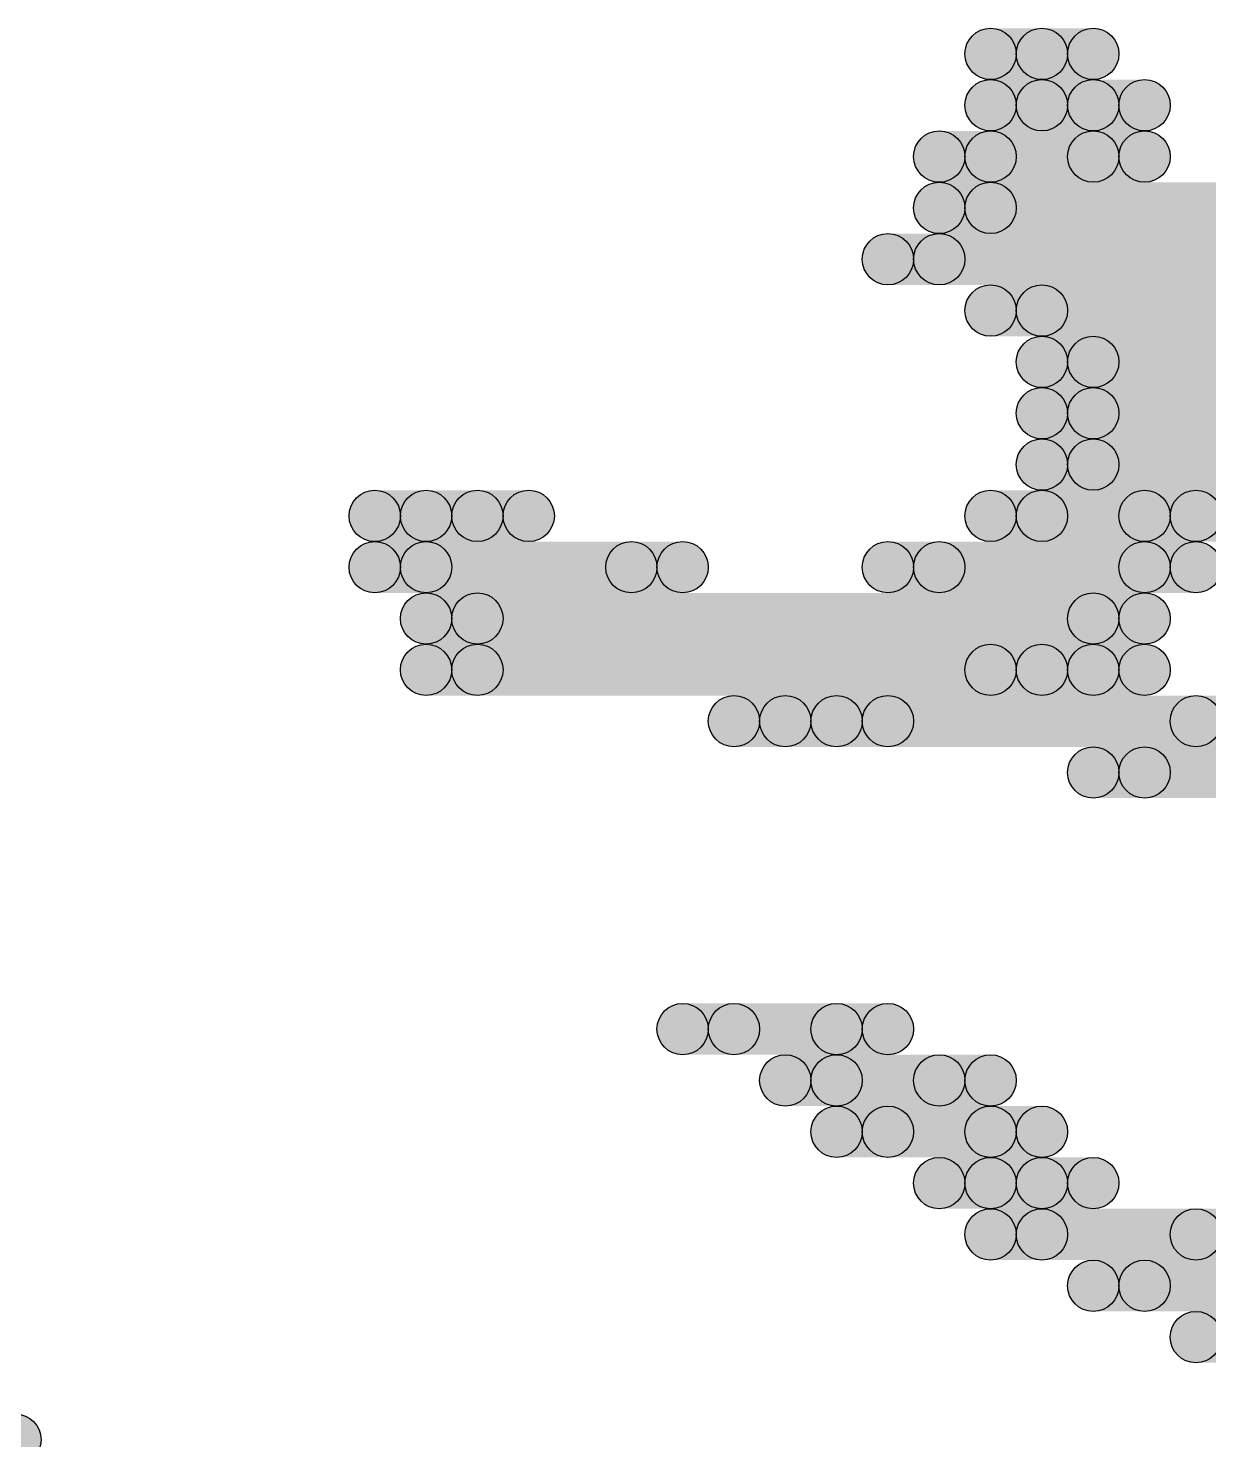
# Model space of a CAD drawing. Header units: millimetres. Extents: x 0 to 137, y 0 to 37.
# Drawn here: x 132.493 to 133.077, y 8.407 to 9.106 of the extents above; entities that cross this region are included whole.
import ezdxf

# ---------------------------------------------------------------- set-up
doc = ezdxf.new("R2010")
doc.units = ezdxf.units.MM
doc.layers.add('TopLayer', color=1, linetype='Continuous')
doc.layers.add('TopSolder', color=216, linetype='Continuous')

msp = doc.modelspace()

# ---------------------------------------------------------------- hatches: boundary and pattern name
at = {"layer": 'TopLayer'}
h = msp.add_hatch(color=1, dxfattribs=at)
edge = h.paths.add_edge_path()
edge.add_arc((132.9944, 9.0932), 0.0127, 0, 360)
for points in [[(132.9944, 9.0805), (132.9944, 9.1059), (133.0198, 9.1059), (133.0198, 9.0805)], [(132.9944, 9.0551), (132.9944, 9.0805), (133.0452, 9.0805), (133.0452, 9.0551)], [(132.969, 9.0297), (132.969, 9.0551), (133.0452, 9.0551), (133.0452, 9.0297)], [(132.969, 9.0043), (132.969, 9.0297), (133.1468, 9.0297), (133.1468, 9.0043)], [(132.9436, 8.9789), (132.9436, 9.0043), (133.2484, 9.0043), (133.2484, 8.9789)], [(132.9944, 8.9535), (132.9944, 8.9789), (133.2484, 8.9789), (133.2484, 8.9535)], [(133.0198, 8.9281), (133.0198, 8.9535), (133.2992, 8.9535), (133.2992, 8.9281)], [(133.0198, 8.9027), (133.0198, 8.9281), (133.2738, 8.9281), (133.2738, 8.9027)], [(133.0198, 8.8773), (133.0198, 8.9027), (133.1214, 8.9027), (133.1214, 8.8773)], [(132.6896, 8.8519), (132.6896, 8.8773), (132.7404, 8.8773), (132.7404, 8.8519)], [(132.9944, 8.8519), (132.9944, 8.8773), (133.0706, 8.8773), (133.0706, 8.8519)], [(132.6896, 8.8265), (132.6896, 8.8519), (132.8166, 8.8519), (132.8166, 8.8265)], [(132.9436, 8.8265), (132.9436, 8.8519), (133.0706, 8.8519), (133.0706, 8.8265)], [(132.715, 8.8011), (132.715, 8.8265), (133.0452, 8.8265), (133.0452, 8.8011)], [(132.715, 8.7757), (132.715, 8.8011), (132.9944, 8.8011), (132.9944, 8.7757)], [(133.0198, 8.7757), (133.0198, 8.8011), (133.0452, 8.8011), (133.0452, 8.7757)], [(132.8674, 8.7503), (132.8674, 8.7757), (132.8928, 8.7757), (132.8928, 8.7503)], [(132.9182, 8.7503), (132.9182, 8.7757), (133.096, 8.7757), (133.096, 8.7503)], [(133.0452, 8.7249), (133.0452, 8.7503), (133.1468, 8.7503), (133.1468, 8.7249)], [(132.842, 8.5979), (132.842, 8.6233), (132.9182, 8.6233), (132.9182, 8.5979)], [(132.8928, 8.5725), (132.8928, 8.5979), (132.969, 8.5979), (132.969, 8.5725)], [(132.9182, 8.5471), (132.9182, 8.5725), (132.9944, 8.5725), (132.9944, 8.5471)], [(132.969, 8.5217), (132.969, 8.5471), (133.0198, 8.5471), (133.0198, 8.5217)], [(132.9944, 8.4963), (132.9944, 8.5217), (133.096, 8.5217), (133.096, 8.4963)], [(133.0452, 8.4709), (133.0452, 8.4963), (133.1214, 8.4963), (133.1214, 8.4709)]]:
    msp.add_hatch(color=1, dxfattribs=at).paths.add_polyline_path(points)
h = msp.add_hatch(color=1, dxfattribs=at)
edge = h.paths.add_edge_path()
edge.add_arc((133.0198, 9.0932), 0.0127, 0, 360)
h = msp.add_hatch(color=1, dxfattribs=at)
edge = h.paths.add_edge_path()
edge.add_arc((132.9944, 9.0678), 0.0127, 0, 360)
h = msp.add_hatch(color=1, dxfattribs=at)
edge = h.paths.add_edge_path()
edge.add_arc((133.0452, 9.0678), 0.0127, 0, 360)
h = msp.add_hatch(color=1, dxfattribs=at)
edge = h.paths.add_edge_path()
edge.add_arc((132.969, 9.0424), 0.0127, 0, 360)
h = msp.add_hatch(color=1, dxfattribs=at)
edge = h.paths.add_edge_path()
edge.add_arc((133.0452, 9.0424), 0.0127, 0, 360)
h = msp.add_hatch(color=1, dxfattribs=at)
edge = h.paths.add_edge_path()
edge.add_arc((132.969, 9.017), 0.0127, 0, 360)
h = msp.add_hatch(color=1, dxfattribs=at)
edge = h.paths.add_edge_path()
edge.add_arc((132.9436, 8.9916), 0.0127, 0, 360)
h = msp.add_hatch(color=1, dxfattribs=at)
edge = h.paths.add_edge_path()
edge.add_arc((132.9944, 8.9662), 0.0127, 0, 360)
h = msp.add_hatch(color=1, dxfattribs=at)
edge = h.paths.add_edge_path()
edge.add_arc((133.0198, 8.9408), 0.0127, 0, 360)
h = msp.add_hatch(color=1, dxfattribs=at)
edge = h.paths.add_edge_path()
edge.add_arc((133.0198, 8.9154), 0.0127, 0, 360)
h = msp.add_hatch(color=1, dxfattribs=at)
edge = h.paths.add_edge_path()
edge.add_arc((133.0198, 8.89), 0.0127, 0, 360)
h = msp.add_hatch(color=1, dxfattribs=at)
edge = h.paths.add_edge_path()
edge.add_arc((132.6896, 8.8646), 0.0127, 0, 360)
h = msp.add_hatch(color=1, dxfattribs=at)
edge = h.paths.add_edge_path()
edge.add_arc((132.7404, 8.8646), 0.0127, 0, 360)
h = msp.add_hatch(color=1, dxfattribs=at)
edge = h.paths.add_edge_path()
edge.add_arc((132.9944, 8.8646), 0.0127, 0, 360)
h = msp.add_hatch(color=1, dxfattribs=at)
edge = h.paths.add_edge_path()
edge.add_arc((133.0706, 8.8646), 0.0127, 0, 360)
h = msp.add_hatch(color=1, dxfattribs=at)
edge = h.paths.add_edge_path()
edge.add_arc((132.6896, 8.8392), 0.0127, 0, 360)
h = msp.add_hatch(color=1, dxfattribs=at)
edge = h.paths.add_edge_path()
edge.add_arc((132.8166, 8.8392), 0.0127, 0, 360)
h = msp.add_hatch(color=1, dxfattribs=at)
edge = h.paths.add_edge_path()
edge.add_arc((132.9436, 8.8392), 0.0127, 0, 360)
h = msp.add_hatch(color=1, dxfattribs=at)
edge = h.paths.add_edge_path()
edge.add_arc((133.0706, 8.8392), 0.0127, 0, 360)
h = msp.add_hatch(color=1, dxfattribs=at)
edge = h.paths.add_edge_path()
edge.add_arc((132.715, 8.8138), 0.0127, 0, 360)
h = msp.add_hatch(color=1, dxfattribs=at)
edge = h.paths.add_edge_path()
edge.add_arc((133.0452, 8.8138), 0.0127, 0, 360)
h = msp.add_hatch(color=1, dxfattribs=at)
edge = h.paths.add_edge_path()
edge.add_arc((132.715, 8.7884), 0.0127, 0, 360)
h = msp.add_hatch(color=1, dxfattribs=at)
edge = h.paths.add_edge_path()
edge.add_arc((132.9944, 8.7884), 0.0127, 0, 360)
h = msp.add_hatch(color=1, dxfattribs=at)
edge = h.paths.add_edge_path()
edge.add_arc((133.0198, 8.7884), 0.0127, 0, 360)
h = msp.add_hatch(color=1, dxfattribs=at)
edge = h.paths.add_edge_path()
edge.add_arc((133.0452, 8.7884), 0.0127, 0, 360)
h = msp.add_hatch(color=1, dxfattribs=at)
edge = h.paths.add_edge_path()
edge.add_arc((132.8674, 8.763), 0.0127, 0, 360)
h = msp.add_hatch(color=1, dxfattribs=at)
edge = h.paths.add_edge_path()
edge.add_arc((132.8928, 8.763), 0.0127, 0, 360)
h = msp.add_hatch(color=1, dxfattribs=at)
edge = h.paths.add_edge_path()
edge.add_arc((132.9182, 8.763), 0.0127, 0, 360)
h = msp.add_hatch(color=1, dxfattribs=at)
edge = h.paths.add_edge_path()
edge.add_arc((133.0452, 8.7376), 0.0127, 0, 360)
h = msp.add_hatch(color=1, dxfattribs=at)
edge = h.paths.add_edge_path()
edge.add_arc((132.842, 8.6106), 0.0127, 0, 360)
h = msp.add_hatch(color=1, dxfattribs=at)
edge = h.paths.add_edge_path()
edge.add_arc((132.9182, 8.6106), 0.0127, 0, 360)
h = msp.add_hatch(color=1, dxfattribs=at)
edge = h.paths.add_edge_path()
edge.add_arc((132.8928, 8.5852), 0.0127, 0, 360)
h = msp.add_hatch(color=1, dxfattribs=at)
edge = h.paths.add_edge_path()
edge.add_arc((132.969, 8.5852), 0.0127, 0, 360)
h = msp.add_hatch(color=1, dxfattribs=at)
edge = h.paths.add_edge_path()
edge.add_arc((132.9182, 8.5598), 0.0127, 0, 360)
h = msp.add_hatch(color=1, dxfattribs=at)
edge = h.paths.add_edge_path()
edge.add_arc((132.9944, 8.5598), 0.0127, 0, 360)
h = msp.add_hatch(color=1, dxfattribs=at)
edge = h.paths.add_edge_path()
edge.add_arc((132.969, 8.5344), 0.0127, 0, 360)
h = msp.add_hatch(color=1, dxfattribs=at)
edge = h.paths.add_edge_path()
edge.add_arc((133.0198, 8.5344), 0.0127, 0, 360)
h = msp.add_hatch(color=1, dxfattribs=at)
edge = h.paths.add_edge_path()
edge.add_arc((132.9944, 8.509), 0.0127, 0, 360)
h = msp.add_hatch(color=1, dxfattribs=at)
edge = h.paths.add_edge_path()
edge.add_arc((133.0452, 8.4836), 0.0127, 0, 360)
h = msp.add_hatch(color=1, dxfattribs=at)
edge = h.paths.add_edge_path()
edge.add_arc((132.4864, 8.4074), 0.0127, 0, 360)
at = {"layer": 'TopSolder'}
h = msp.add_hatch(color=216, dxfattribs=at)
edge = h.paths.add_edge_path()
edge.add_arc((132.969, 9.0932), 0.0127, 0, 360)
for points in [[(132.969, 9.0805), (132.969, 9.1059), (132.9944, 9.1059), (132.9944, 9.0805)], [(132.969, 9.0551), (132.969, 9.0805), (133.0198, 9.0805), (133.0198, 9.0551)], [(132.9436, 9.0297), (132.9436, 9.0551), (133.0198, 9.0551), (133.0198, 9.0297)], [(132.9436, 9.0043), (132.9436, 9.0297), (133.1214, 9.0297), (133.1214, 9.0043)], [(132.9182, 8.9789), (132.9182, 9.0043), (133.223, 9.0043), (133.223, 8.9789)], [(132.969, 8.9535), (132.969, 8.9789), (133.223, 8.9789), (133.223, 8.9535)], [(132.9944, 8.9281), (132.9944, 8.9535), (133.2738, 8.9535), (133.2738, 8.9281)], [(132.9944, 8.9027), (132.9944, 8.9281), (133.2484, 8.9281), (133.2484, 8.9027)], [(132.9944, 8.8773), (132.9944, 8.9027), (133.096, 8.9027), (133.096, 8.8773)], [(132.6642, 8.8519), (132.6642, 8.8773), (132.715, 8.8773), (132.715, 8.8519)], [(132.969, 8.8519), (132.969, 8.8773), (133.0452, 8.8773), (133.0452, 8.8519)], [(133.0706, 8.8519), (133.0706, 8.8773), (133.096, 8.8773), (133.096, 8.8519)], [(132.6642, 8.8265), (132.6642, 8.8519), (132.7912, 8.8519), (132.7912, 8.8265)], [(132.9182, 8.8265), (132.9182, 8.8519), (133.0452, 8.8519), (133.0452, 8.8265)], [(132.6896, 8.8011), (132.6896, 8.8265), (133.0198, 8.8265), (133.0198, 8.8011)], [(132.6896, 8.7757), (132.6896, 8.8011), (132.969, 8.8011), (132.969, 8.7757)], [(132.9944, 8.7757), (132.9944, 8.8011), (133.0198, 8.8011), (133.0198, 8.7757)], [(132.842, 8.7503), (132.842, 8.7757), (132.8674, 8.7757), (132.8674, 8.7503)], [(132.8928, 8.7503), (132.8928, 8.7757), (133.0706, 8.7757), (133.0706, 8.7503)], [(133.0198, 8.7249), (133.0198, 8.7503), (133.1214, 8.7503), (133.1214, 8.7249)], [(132.8166, 8.5979), (132.8166, 8.6233), (132.8928, 8.6233), (132.8928, 8.5979)], [(132.8674, 8.5725), (132.8674, 8.5979), (132.9436, 8.5979), (132.9436, 8.5725)], [(132.8928, 8.5471), (132.8928, 8.5725), (132.969, 8.5725), (132.969, 8.5471)], [(132.9436, 8.5217), (132.9436, 8.5471), (132.9944, 8.5471), (132.9944, 8.5217)], [(132.969, 8.4963), (132.969, 8.5217), (133.0706, 8.5217), (133.0706, 8.4963)], [(133.0198, 8.4709), (133.0198, 8.4963), (133.096, 8.4963), (133.096, 8.4709)], [(133.0706, 8.4455), (133.0706, 8.4709), (133.2484, 8.4709), (133.2484, 8.4455)]]:
    msp.add_hatch(color=216, dxfattribs=at).paths.add_polyline_path(points)
h = msp.add_hatch(color=216, dxfattribs=at)
edge = h.paths.add_edge_path()
edge.add_arc((132.9944, 9.0932), 0.0127, 0, 360)
h = msp.add_hatch(color=216, dxfattribs=at)
edge = h.paths.add_edge_path()
edge.add_arc((132.969, 9.0678), 0.0127, 0, 360)
h = msp.add_hatch(color=216, dxfattribs=at)
edge = h.paths.add_edge_path()
edge.add_arc((133.0198, 9.0678), 0.0127, 0, 360)
h = msp.add_hatch(color=216, dxfattribs=at)
edge = h.paths.add_edge_path()
edge.add_arc((132.9436, 9.0424), 0.0127, 0, 360)
h = msp.add_hatch(color=216, dxfattribs=at)
edge = h.paths.add_edge_path()
edge.add_arc((133.0198, 9.0424), 0.0127, 0, 360)
h = msp.add_hatch(color=216, dxfattribs=at)
edge = h.paths.add_edge_path()
edge.add_arc((132.9436, 9.017), 0.0127, 0, 360)
h = msp.add_hatch(color=216, dxfattribs=at)
edge = h.paths.add_edge_path()
edge.add_arc((132.9182, 8.9916), 0.0127, 0, 360)
h = msp.add_hatch(color=216, dxfattribs=at)
edge = h.paths.add_edge_path()
edge.add_arc((132.969, 8.9662), 0.0127, 0, 360)
h = msp.add_hatch(color=216, dxfattribs=at)
edge = h.paths.add_edge_path()
edge.add_arc((132.9944, 8.9408), 0.0127, 0, 360)
h = msp.add_hatch(color=216, dxfattribs=at)
edge = h.paths.add_edge_path()
edge.add_arc((132.9944, 8.9154), 0.0127, 0, 360)
h = msp.add_hatch(color=216, dxfattribs=at)
edge = h.paths.add_edge_path()
edge.add_arc((132.9944, 8.89), 0.0127, 0, 360)
h = msp.add_hatch(color=216, dxfattribs=at)
edge = h.paths.add_edge_path()
edge.add_arc((132.6642, 8.8646), 0.0127, 0, 360)
h = msp.add_hatch(color=216, dxfattribs=at)
edge = h.paths.add_edge_path()
edge.add_arc((132.715, 8.8646), 0.0127, 0, 360)
h = msp.add_hatch(color=216, dxfattribs=at)
edge = h.paths.add_edge_path()
edge.add_arc((132.969, 8.8646), 0.0127, 0, 360)
h = msp.add_hatch(color=216, dxfattribs=at)
edge = h.paths.add_edge_path()
edge.add_arc((133.0452, 8.8646), 0.0127, 0, 360)
h = msp.add_hatch(color=216, dxfattribs=at)
edge = h.paths.add_edge_path()
edge.add_arc((133.0706, 8.8646), 0.0127, 0, 360)
h = msp.add_hatch(color=216, dxfattribs=at)
edge = h.paths.add_edge_path()
edge.add_arc((132.6642, 8.8392), 0.0127, 0, 360)
h = msp.add_hatch(color=216, dxfattribs=at)
edge = h.paths.add_edge_path()
edge.add_arc((132.7912, 8.8392), 0.0127, 0, 360)
h = msp.add_hatch(color=216, dxfattribs=at)
edge = h.paths.add_edge_path()
edge.add_arc((132.9182, 8.8392), 0.0127, 0, 360)
h = msp.add_hatch(color=216, dxfattribs=at)
edge = h.paths.add_edge_path()
edge.add_arc((133.0452, 8.8392), 0.0127, 0, 360)
h = msp.add_hatch(color=216, dxfattribs=at)
edge = h.paths.add_edge_path()
edge.add_arc((132.6896, 8.8138), 0.0127, 0, 360)
h = msp.add_hatch(color=216, dxfattribs=at)
edge = h.paths.add_edge_path()
edge.add_arc((133.0198, 8.8138), 0.0127, 0, 360)
h = msp.add_hatch(color=216, dxfattribs=at)
edge = h.paths.add_edge_path()
edge.add_arc((132.6896, 8.7884), 0.0127, 0, 360)
h = msp.add_hatch(color=216, dxfattribs=at)
edge = h.paths.add_edge_path()
edge.add_arc((132.969, 8.7884), 0.0127, 0, 360)
h = msp.add_hatch(color=216, dxfattribs=at)
edge = h.paths.add_edge_path()
edge.add_arc((132.9944, 8.7884), 0.0127, 0, 360)
h = msp.add_hatch(color=216, dxfattribs=at)
edge = h.paths.add_edge_path()
edge.add_arc((133.0198, 8.7884), 0.0127, 0, 360)
h = msp.add_hatch(color=216, dxfattribs=at)
edge = h.paths.add_edge_path()
edge.add_arc((132.842, 8.763), 0.0127, 0, 360)
h = msp.add_hatch(color=216, dxfattribs=at)
edge = h.paths.add_edge_path()
edge.add_arc((132.8674, 8.763), 0.0127, 0, 360)
h = msp.add_hatch(color=216, dxfattribs=at)
edge = h.paths.add_edge_path()
edge.add_arc((132.8928, 8.763), 0.0127, 0, 360)
h = msp.add_hatch(color=216, dxfattribs=at)
edge = h.paths.add_edge_path()
edge.add_arc((133.0706, 8.763), 0.0127, 0, 360)
h = msp.add_hatch(color=216, dxfattribs=at)
edge = h.paths.add_edge_path()
edge.add_arc((133.0198, 8.7376), 0.0127, 0, 360)
h = msp.add_hatch(color=216, dxfattribs=at)
edge = h.paths.add_edge_path()
edge.add_arc((132.8166, 8.6106), 0.0127, 0, 360)
h = msp.add_hatch(color=216, dxfattribs=at)
edge = h.paths.add_edge_path()
edge.add_arc((132.8928, 8.6106), 0.0127, 0, 360)
h = msp.add_hatch(color=216, dxfattribs=at)
edge = h.paths.add_edge_path()
edge.add_arc((132.8674, 8.5852), 0.0127, 0, 360)
h = msp.add_hatch(color=216, dxfattribs=at)
edge = h.paths.add_edge_path()
edge.add_arc((132.9436, 8.5852), 0.0127, 0, 360)
h = msp.add_hatch(color=216, dxfattribs=at)
edge = h.paths.add_edge_path()
edge.add_arc((132.8928, 8.5598), 0.0127, 0, 360)
h = msp.add_hatch(color=216, dxfattribs=at)
edge = h.paths.add_edge_path()
edge.add_arc((132.969, 8.5598), 0.0127, 0, 360)
h = msp.add_hatch(color=216, dxfattribs=at)
edge = h.paths.add_edge_path()
edge.add_arc((132.9436, 8.5344), 0.0127, 0, 360)
h = msp.add_hatch(color=216, dxfattribs=at)
edge = h.paths.add_edge_path()
edge.add_arc((132.9944, 8.5344), 0.0127, 0, 360)
h = msp.add_hatch(color=216, dxfattribs=at)
edge = h.paths.add_edge_path()
edge.add_arc((132.969, 8.509), 0.0127, 0, 360)
h = msp.add_hatch(color=216, dxfattribs=at)
edge = h.paths.add_edge_path()
edge.add_arc((133.0706, 8.509), 0.0127, 0, 360)
h = msp.add_hatch(color=216, dxfattribs=at)
edge = h.paths.add_edge_path()
edge.add_arc((133.0198, 8.4836), 0.0127, 0, 360)
h = msp.add_hatch(color=216, dxfattribs=at)
edge = h.paths.add_edge_path()
edge.add_arc((133.0706, 8.4582), 0.0127, 0, 360)

# ---------------------------------------------------------------- linework, layer by layer
at = {"layer": 'TopLayer'}
for centre in [(132.9944, 9.0932), (133.0198, 9.0932), (132.9944, 9.0678), (133.0452, 9.0678), (132.969, 9.0424), (133.0452, 9.0424), (132.969, 9.017), (132.9436, 8.9916), (132.9944, 8.9662), (133.0198, 8.9408), (133.0198, 8.9154), (133.0198, 8.89), (132.6896, 8.8646), (132.7404, 8.8646), (132.9944, 8.8646), (133.0706, 8.8646), (132.6896, 8.8392), (132.8166, 8.8392), (132.9436, 8.8392), (133.0706, 8.8392), (132.715, 8.8138), (133.0452, 8.8138), (132.715, 8.7884), (132.9944, 8.7884), (133.0198, 8.7884), (133.0452, 8.7884), (132.8674, 8.763), (132.8928, 8.763), (132.9182, 8.763), (133.0452, 8.7376), (132.842, 8.6106), (132.9182, 8.6106), (132.8928, 8.5852), (132.969, 8.5852), (132.9182, 8.5598), (132.9944, 8.5598), (132.969, 8.5344), (133.0198, 8.5344), (132.9944, 8.509), (133.0452, 8.4836), (132.4864, 8.4074)]:
    msp.add_circle(centre, 0.0127, dxfattribs=at)
at = {"layer": 'TopSolder'}
for centre in [(132.969, 9.0932), (132.9944, 9.0932), (132.969, 9.0678), (133.0198, 9.0678), (132.9436, 9.0424), (133.0198, 9.0424), (132.9436, 9.017), (132.9182, 8.9916), (132.969, 8.9662), (132.9944, 8.9408), (132.9944, 8.9154), (132.9944, 8.89), (132.6642, 8.8646), (132.715, 8.8646), (132.969, 8.8646), (133.0452, 8.8646), (133.0706, 8.8646), (132.6642, 8.8392), (132.7912, 8.8392), (132.9182, 8.8392), (133.0452, 8.8392), (132.6896, 8.8138), (133.0198, 8.8138), (132.6896, 8.7884), (132.969, 8.7884), (132.9944, 8.7884), (133.0198, 8.7884), (132.842, 8.763), (132.8674, 8.763), (132.8928, 8.763), (133.0706, 8.763), (133.0198, 8.7376), (132.8166, 8.6106), (132.8928, 8.6106), (132.8674, 8.5852), (132.9436, 8.5852), (132.8928, 8.5598), (132.969, 8.5598), (132.9436, 8.5344), (132.9944, 8.5344), (132.969, 8.509), (133.0706, 8.509), (133.0198, 8.4836), (133.0706, 8.4582)]:
    msp.add_circle(centre, 0.0127, dxfattribs=at)

doc.saveas('drawing.dxf')
